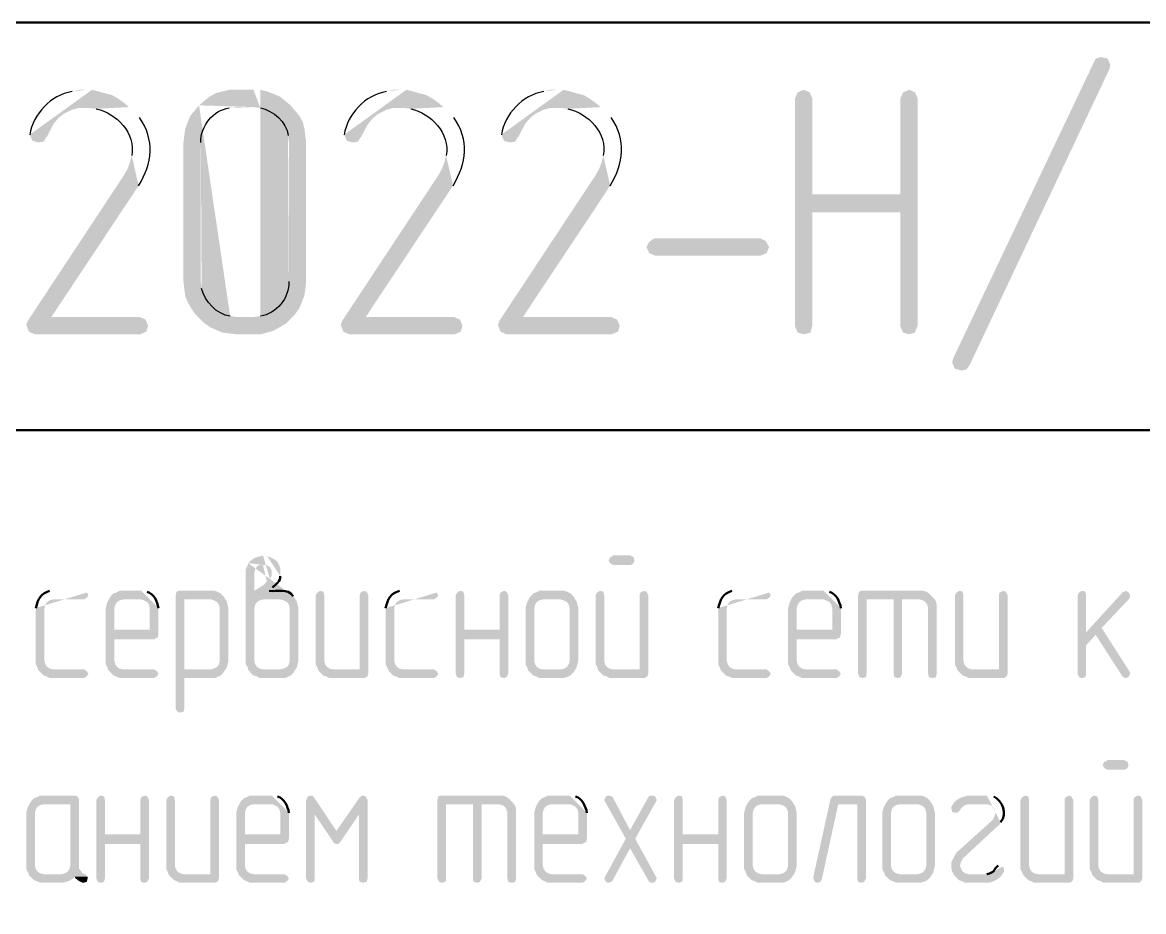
# Model space of a CAD drawing. Header units: millimetres. Extents: x -211 to 10565, y -2293 to 2244.
# Drawn here: x 5360.24 to 5387.71, y 43.22 to 65 of the extents above; entities that cross this region are included whole.
import ezdxf

# ---------------------------------------------------------------- set-up
doc = ezdxf.new("R2010")
doc.units = ezdxf.units.MM
doc.layers.add('PDF _Геометрия', color=7, linetype='Continuous')
doc.layers.add('PDF _Сплошная заливка', color=7, linetype='Continuous')

msp = doc.modelspace()

# ---------------------------------------------------------------- hatches: boundary and pattern name
at = {"layer": 'PDF _Сплошная заливка', "transparency": 33554559}
for points in [[(5386.873, 63.854), (5383.445, 56.596), (5383.361, 56.49), (5383.255, 56.469), (5383.086, 56.511), (5383.022, 56.659), (5383.043, 56.765), (5386.493, 64.023), (5386.535, 64.108), (5386.662, 64.15), (5386.831, 64.108), (5386.895, 63.96)], [(5379.383, 63.346), (5379.235, 63.282), (5379.171, 63.134), (5379.171, 57.548), (5379.235, 57.4), (5379.383, 57.357), (5379.552, 57.4), (5379.552, 57.421), (5379.594, 57.569), (5379.594, 60.341), (5381.753, 60.341), (5379.594, 60.785), (5379.594, 63.134), (5379.531, 63.282)], [(5381.964, 63.346), (5381.816, 63.282), (5381.753, 63.134), (5381.753, 60.785), (5379.594, 60.785), (5381.753, 60.341), (5381.753, 57.548), (5381.816, 57.4), (5381.964, 57.357), (5382.112, 57.4), (5382.112, 57.421), (5382.176, 57.569), (5382.176, 63.134), (5382.112, 63.282)], [(5378.325, 59.283), (5375.743, 59.283), (5375.595, 59.347), (5375.531, 59.495), (5375.595, 59.622), (5375.722, 59.706), (5378.325, 59.706), (5378.452, 59.643), (5378.536, 59.495), (5378.473, 59.347)], [(5375.129, 51.94), (5374.706, 51.94), (5374.706, 51.919), (5374.643, 51.898), (5374.6, 51.813), (5374.643, 51.75), (5374.706, 51.708), (5375.151, 51.708), (5375.214, 51.75), (5375.235, 51.813), (5375.214, 51.898)], [(5362.37, 50.882), (5362.327, 50.798), (5362.306, 50.734), (5362.285, 50.65), (5362.285, 49.274), (5362.327, 49.19), (5362.349, 49.126), (5362.476, 48.999), (5362.539, 48.978), (5362.624, 48.936), (5363.47, 48.936), (5363.534, 48.978), (5363.576, 49.041), (5363.534, 49.105), (5363.47, 49.147), (5362.708, 49.147), (5362.624, 49.168), (5362.56, 49.211), (5362.518, 49.274), (5362.497, 49.359), (5362.497, 49.888), (5363.47, 49.888), (5363.491, 49.909), (5363.555, 49.93), (5363.576, 50.015), (5362.497, 50.121), (5362.497, 50.65), (5362.518, 50.734), (5362.56, 50.798), (5362.624, 50.84), (5362.708, 50.861), (5363.153, 50.861)], [(5364.867, 51.073), (5364.084, 51.073), (5364.02, 51.052), (5363.999, 50.967), (5363.999, 48.174), (5364.041, 48.11), (5364.105, 48.089), (5364.189, 48.11), (5364.211, 48.195), (5364.211, 48.936), (5364.951, 48.936), (5365.015, 48.957), (5365.099, 48.999), (5365.163, 49.063), (5365.205, 49.126), (5364.211, 49.147), (5364.211, 50.861), (5364.867, 50.861), (5365.205, 50.882), (5365.163, 50.946), (5365.099, 51.009), (5365.015, 51.052), (5364.951, 51.073)], [(5365.205, 50.882), (5364.867, 50.861), (5364.93, 50.84), (5365.015, 50.798), (5365.057, 50.734), (5365.078, 50.65), (5365.078, 49.359), (5365.057, 49.274), (5365.015, 49.211), (5364.93, 49.168), (5364.867, 49.147), (5364.211, 49.147), (5365.205, 49.126), (5365.248, 49.19), (5365.29, 49.359), (5365.29, 50.65), (5365.248, 50.819)], [(5366.919, 50.882), (5366.559, 50.861), (5366.644, 50.84), (5366.729, 50.798), (5366.771, 50.734), (5366.792, 50.65), (5366.792, 49.359), (5366.771, 49.274), (5366.729, 49.211), (5366.644, 49.168), (5366.559, 49.147), (5366.136, 49.147), (5365.777, 49.126), (5365.903, 48.999), (5365.988, 48.978), (5366.052, 48.936), (5366.665, 48.936), (5366.729, 48.957), (5366.813, 48.999), (5366.877, 49.063), (5366.962, 49.19), (5367.004, 49.359), (5367.004, 50.65), (5366.962, 50.819)], [(5367.533, 51.073), (5367.469, 51.031), (5367.427, 50.967), (5367.427, 49.274), (5367.469, 49.19), (5367.491, 49.126), (5367.85, 49.147), (5367.766, 49.168), (5367.702, 49.211), (5367.66, 49.274), (5367.639, 49.359), (5367.639, 50.967), (5367.617, 51.052)], [(5368.612, 51.073), (5368.527, 51.031), (5368.506, 50.967), (5368.506, 49.147), (5367.85, 49.147), (5367.491, 49.126), (5367.617, 48.999), (5367.681, 48.978), (5367.766, 48.936), (5368.633, 48.936), (5368.697, 48.978), (5368.718, 49.041), (5368.718, 50.967), (5368.676, 51.052)], [(5370.961, 51.073), (5370.897, 51.031), (5370.855, 50.967), (5370.855, 49.041), (5370.897, 48.957), (5370.961, 48.936), (5371.045, 48.957), (5371.067, 49.041), (5371.067, 49.888), (5371.934, 49.888), (5371.067, 50.121), (5371.067, 50.967), (5371.045, 51.052)], [(5372.04, 51.073), (5371.955, 51.031), (5371.934, 50.967), (5371.934, 50.121), (5371.067, 50.121), (5371.934, 49.888), (5371.934, 49.041), (5371.955, 48.957), (5372.04, 48.936), (5372.103, 48.957), (5372.146, 49.041), (5372.146, 50.967), (5372.103, 51.052)], [(5372.654, 50.882), (5372.611, 50.798), (5372.59, 50.734), (5372.569, 50.65), (5372.569, 49.274), (5372.611, 49.19), (5372.633, 49.126), (5372.992, 49.147), (5372.908, 49.168), (5372.844, 49.211), (5372.802, 49.274), (5372.781, 49.359), (5372.781, 50.65), (5372.802, 50.734), (5372.844, 50.798), (5372.908, 50.84), (5372.992, 50.861), (5373.437, 50.861)], [(5373.437, 51.073), (5372.908, 51.073), (5372.823, 51.031), (5372.759, 51.009), (5372.696, 50.946), (5372.654, 50.882), (5373.437, 50.861), (5373.5, 50.84), (5373.585, 50.798), (5373.627, 50.734), (5373.648, 50.65), (5373.648, 49.359), (5373.627, 49.274), (5373.585, 49.211), (5373.521, 49.168), (5373.437, 49.147), (5372.992, 49.147), (5372.633, 49.126), (5372.759, 48.999), (5372.823, 48.978), (5372.908, 48.936), (5373.5, 48.936), (5373.585, 48.957), (5373.669, 48.999), (5373.733, 49.063), (5373.817, 49.19), (5373.86, 49.359), (5373.86, 50.65), (5373.817, 50.819), (5373.733, 50.946), (5373.669, 51.009), (5373.585, 51.052), (5373.521, 51.073)], [(5374.389, 51.073), (5374.325, 51.031), (5374.283, 50.967), (5374.283, 49.274), (5374.325, 49.211), (5374.347, 49.126), (5374.706, 49.147), (5374.622, 49.168), (5374.558, 49.211), (5374.516, 49.274), (5374.495, 49.359), (5374.495, 50.967), (5374.473, 51.052)], [(5375.468, 51.073), (5375.383, 51.031), (5375.362, 50.967), (5375.362, 49.147), (5374.706, 49.147), (5374.347, 49.126), (5374.473, 48.999), (5374.558, 48.978), (5374.622, 48.936), (5375.489, 48.936), (5375.553, 48.978), (5375.574, 49.041), (5375.574, 50.967), (5375.531, 51.052)], [(5379.086, 50.882), (5379.044, 50.798), (5379.023, 50.734), (5379.002, 50.65), (5379.002, 49.274), (5379.044, 49.19), (5379.065, 49.126), (5379.192, 48.999), (5379.256, 48.978), (5379.34, 48.936), (5380.187, 48.936), (5380.25, 48.978), (5380.293, 49.041), (5380.25, 49.105), (5380.187, 49.147), (5379.425, 49.147), (5379.34, 49.168), (5379.277, 49.211), (5379.235, 49.274), (5379.213, 49.359), (5379.213, 49.888), (5380.187, 49.888), (5380.208, 49.909), (5380.271, 49.93), (5380.293, 50.015), (5379.213, 50.121), (5379.213, 50.65), (5379.235, 50.734), (5379.277, 50.798), (5379.34, 50.84), (5379.425, 50.861), (5379.869, 50.861)], [(5382.218, 51.073), (5380.8, 51.073), (5380.737, 51.052), (5380.716, 50.967), (5380.716, 49.041), (5380.758, 48.957), (5380.822, 48.936), (5380.906, 48.957), (5380.927, 49.041), (5380.927, 50.861), (5382.218, 50.861), (5382.578, 50.882), (5382.451, 51.009), (5382.387, 51.052), (5382.303, 51.073)], [(5381.795, 50.861), (5381.583, 50.861), (5381.583, 49.041), (5381.605, 48.957), (5381.689, 48.936), (5381.753, 48.957), (5381.795, 49.041)], [(5382.578, 50.882), (5382.218, 50.861), (5382.303, 50.84), (5382.366, 50.798), (5382.409, 50.734), (5382.43, 50.65), (5382.43, 49.041), (5382.451, 48.957), (5382.536, 48.936), (5382.62, 48.957), (5382.641, 49.041), (5382.641, 50.734), (5382.62, 50.819)], [(5383.192, 51.073), (5383.128, 51.031), (5383.086, 50.967), (5383.086, 49.274), (5383.128, 49.19), (5383.149, 49.126), (5383.509, 49.147), (5383.424, 49.168), (5383.361, 49.211), (5383.319, 49.274), (5383.297, 49.359), (5383.297, 50.967), (5383.276, 51.052)], [(5384.271, 51.073), (5384.186, 51.031), (5384.165, 50.967), (5384.165, 49.147), (5383.509, 49.147), (5383.149, 49.126), (5383.276, 48.999), (5383.34, 48.978), (5383.424, 48.936), (5384.292, 48.936), (5384.355, 48.978), (5384.377, 49.041), (5384.377, 50.967), (5384.334, 51.052)], [(5386.196, 51.073), (5386.133, 51.031), (5386.091, 50.967), (5386.091, 49.041), (5386.133, 48.957), (5386.196, 48.936), (5386.281, 48.957), (5386.302, 49.041), (5386.302, 49.74), (5386.535, 49.994), (5386.302, 50.057), (5386.302, 50.967), (5386.281, 51.052)], [(5387.276, 51.073), (5387.191, 51.031), (5386.302, 50.057), (5386.535, 49.994), (5387.191, 48.978), (5387.212, 48.957), (5387.276, 48.936), (5387.339, 48.957), (5387.381, 49.041), (5387.36, 49.105), (5386.683, 50.163), (5387.36, 50.882), (5387.381, 50.967), (5387.339, 51.031)], [(5387.233, 46.925), (5386.81, 46.925), (5386.81, 46.904), (5386.747, 46.883), (5386.704, 46.798), (5386.747, 46.735), (5386.81, 46.693), (5387.254, 46.693), (5387.318, 46.735), (5387.339, 46.798), (5387.318, 46.883)], [(5361.523, 46.058), (5360.677, 46.058), (5360.592, 46.016), (5360.529, 45.994), (5360.465, 45.931), (5360.423, 45.867), (5361.417, 45.846), (5361.417, 44.344), (5361.396, 44.259), (5361.354, 44.196), (5361.291, 44.153), (5361.206, 44.132), (5360.762, 44.132), (5361.777, 44.132), (5361.714, 44.153), (5361.671, 44.217), (5361.629, 44.259), (5361.629, 45.973), (5361.587, 46.037)], [(5362.158, 46.058), (5362.095, 46.016), (5362.052, 45.952), (5362.052, 44.026), (5362.095, 43.942), (5362.158, 43.921), (5362.243, 43.942), (5362.264, 44.026), (5362.264, 44.873), (5363.131, 44.873), (5362.264, 45.106), (5362.264, 45.952), (5362.243, 46.037)], [(5363.237, 46.058), (5363.153, 46.016), (5363.131, 45.952), (5363.131, 45.106), (5362.264, 45.106), (5363.131, 44.873), (5363.131, 44.026), (5363.153, 43.942), (5363.237, 43.921), (5363.301, 43.942), (5363.343, 44.026), (5363.343, 45.952), (5363.301, 46.037)], [(5363.872, 46.058), (5363.809, 46.016), (5363.766, 45.952), (5363.766, 44.259), (5363.809, 44.175), (5363.83, 44.111), (5364.189, 44.132), (5364.105, 44.153), (5364.041, 44.196), (5363.999, 44.259), (5363.978, 44.344), (5363.978, 45.952), (5363.957, 46.037)], [(5364.951, 46.058), (5364.867, 46.016), (5364.845, 45.952), (5364.845, 44.132), (5364.189, 44.132), (5363.83, 44.111), (5363.957, 43.984), (5364.02, 43.963), (5364.105, 43.921), (5364.972, 43.921), (5365.036, 43.963), (5365.057, 44.026), (5365.057, 45.952), (5365.015, 46.037)], [(5367.3, 46.058), (5367.237, 46.037), (5367.194, 45.952), (5367.406, 45.592), (5367.85, 44.936), (5367.935, 45.19), (5367.385, 46.016), (5367.342, 46.058)], [(5367.194, 45.952), (5367.194, 44.026), (5367.237, 43.942), (5367.3, 43.921), (5367.385, 43.942), (5367.406, 44.026), (5367.406, 45.592)], [(5368.591, 46.058), (5368.57, 46.058), (5368.506, 46.016), (5367.935, 45.19), (5367.85, 44.936), (5367.871, 44.894), (5367.935, 44.873), (5367.977, 44.873), (5368.041, 44.936), (5368.485, 45.592), (5368.697, 45.952), (5368.654, 46.037)], [(5368.697, 45.952), (5368.485, 45.592), (5368.485, 44.026), (5368.506, 43.942), (5368.591, 43.921), (5368.654, 43.942), (5368.676, 43.942), (5368.697, 44.026)], [(5371.913, 46.058), (5370.495, 46.058), (5370.432, 46.037), (5370.411, 45.952), (5370.411, 44.026), (5370.453, 43.942), (5370.516, 43.921), (5370.601, 43.942), (5370.622, 44.026), (5370.622, 45.846), (5371.913, 45.846), (5372.273, 45.867), (5372.146, 45.994), (5372.082, 46.037), (5371.998, 46.058)], [(5374.6, 46.058), (5374.537, 46.037), (5374.495, 45.952), (5374.516, 45.91), (5375.024, 45), (5375.129, 44.767), (5375.574, 43.984), (5375.595, 43.942), (5375.658, 43.921), (5375.68, 43.921), (5375.743, 43.942), (5375.785, 44.026), (5375.764, 44.069), (5375.256, 45), (5375.129, 45.211), (5374.706, 46.016), (5374.685, 46.037)], [(5375.68, 46.058), (5375.616, 46.058), (5375.574, 46.016), (5375.129, 45.211), (5375.256, 45), (5375.764, 45.91), (5375.785, 45.952), (5375.743, 46.037)], [(5376.314, 46.058), (5376.251, 46.016), (5376.209, 45.952), (5376.209, 44.026), (5376.251, 43.942), (5376.314, 43.921), (5376.399, 43.942), (5376.42, 44.026), (5376.42, 44.873), (5377.288, 44.873), (5376.42, 45.106), (5376.42, 45.952), (5376.399, 46.037)], [(5377.394, 46.058), (5377.309, 46.016), (5377.288, 45.952), (5377.288, 45.106), (5376.42, 45.106), (5377.288, 44.873), (5377.288, 44.026), (5377.309, 43.942), (5377.394, 43.921), (5377.457, 43.942), (5377.499, 44.026), (5377.499, 45.952), (5377.457, 46.037)], [(5378.79, 46.058), (5378.261, 46.058), (5378.177, 46.016), (5378.113, 45.994), (5378.05, 45.931), (5378.007, 45.867), (5378.79, 45.846), (5378.854, 45.825), (5378.938, 45.783), (5378.981, 45.719), (5379.002, 45.635), (5379.002, 44.344), (5378.981, 44.259), (5378.938, 44.196), (5378.875, 44.153), (5378.79, 44.132), (5378.346, 44.132), (5377.986, 44.111), (5378.113, 43.984), (5378.177, 43.963), (5378.261, 43.921), (5378.854, 43.921), (5378.938, 43.942), (5379.023, 43.984), (5379.086, 44.048), (5379.171, 44.175), (5379.213, 44.344), (5379.213, 45.635), (5379.171, 45.804), (5379.086, 45.931), (5379.023, 45.994), (5378.938, 46.037), (5378.875, 46.058)], [(5380.8, 46.058), (5380.144, 46.058), (5380.081, 46.037), (5380.039, 45.973), (5379.615, 44.048), (5379.615, 44.026), (5379.658, 43.942), (5379.721, 43.921), (5379.785, 43.942), (5379.827, 44.005), (5380.229, 45.846), (5380.695, 45.846), (5380.906, 45.952), (5380.906, 45.973), (5380.864, 46.037)], [(5380.906, 45.952), (5380.695, 45.846), (5380.695, 44.026), (5380.716, 43.942), (5380.8, 43.921), (5380.864, 43.942), (5380.906, 44.026)], [(5382.176, 46.058), (5381.647, 46.058), (5381.562, 46.016), (5381.499, 45.994), (5381.435, 45.931), (5381.393, 45.867), (5382.176, 45.846), (5382.239, 45.825), (5382.324, 45.783), (5382.366, 45.719), (5382.387, 45.635), (5382.387, 44.344), (5382.366, 44.259), (5382.324, 44.196), (5382.26, 44.153), (5382.176, 44.132), (5381.731, 44.132), (5381.372, 44.111), (5381.499, 43.984), (5381.562, 43.963), (5381.647, 43.921), (5382.239, 43.921), (5382.324, 43.942), (5382.409, 43.984), (5382.472, 44.048), (5382.557, 44.175), (5382.599, 44.344), (5382.599, 45.635), (5382.557, 45.804), (5382.472, 45.931), (5382.409, 45.994), (5382.324, 46.037), (5382.26, 46.058)], [(5384.8, 46.058), (5384.736, 46.016), (5384.694, 45.952), (5384.694, 44.259), (5384.736, 44.175), (5384.757, 44.111), (5385.117, 44.132), (5385.033, 44.153), (5384.969, 44.196), (5384.927, 44.259), (5384.906, 44.344), (5384.906, 45.952), (5384.884, 46.037)], [(5385.879, 46.058), (5385.794, 46.016), (5385.773, 45.952), (5385.773, 44.132), (5385.117, 44.132), (5384.757, 44.111), (5384.884, 43.984), (5384.948, 43.963), (5385.033, 43.921), (5385.9, 43.921), (5385.964, 43.963), (5385.985, 44.026), (5385.985, 45.952), (5385.942, 46.037)], [(5386.493, 46.058), (5386.429, 46.016), (5386.387, 45.952), (5386.387, 44.259), (5386.429, 44.196), (5386.45, 44.111), (5386.81, 44.132), (5386.725, 44.153), (5386.662, 44.196), (5386.62, 44.259), (5386.598, 44.344), (5386.598, 45.952), (5386.577, 46.037)], [(5387.572, 46.058), (5387.487, 46.016), (5387.466, 45.952), (5387.466, 44.132), (5386.81, 44.132), (5386.45, 44.111), (5386.577, 43.984), (5386.662, 43.963), (5386.725, 43.921), (5387.593, 43.921), (5387.656, 43.963), (5387.678, 44.026), (5387.678, 45.952), (5387.635, 46.037)], [(5360.423, 45.867), (5360.381, 45.783), (5360.359, 45.719), (5360.338, 45.635), (5360.338, 44.259), (5360.381, 44.175), (5360.402, 44.111), (5360.529, 43.984), (5360.592, 43.963), (5360.677, 43.921), (5361.227, 43.921), (5361.312, 43.942), (5361.375, 43.963), (5361.46, 44.005), (5361.523, 44.069), (5361.841, 44.069), (5361.777, 44.132), (5360.762, 44.132), (5360.677, 44.153), (5360.613, 44.196), (5360.571, 44.259), (5360.55, 44.344), (5360.55, 45.635), (5360.571, 45.719), (5360.613, 45.783), (5360.677, 45.825), (5360.762, 45.846), (5361.417, 45.846)], [(5365.565, 45.867), (5365.523, 45.783), (5365.501, 45.719), (5365.48, 45.635), (5365.48, 44.259), (5365.523, 44.175), (5365.544, 44.111), (5365.671, 43.984), (5365.734, 43.963), (5365.819, 43.921), (5366.665, 43.921), (5366.729, 43.963), (5366.771, 44.026), (5366.729, 44.09), (5366.665, 44.132), (5365.903, 44.132), (5365.819, 44.153), (5365.755, 44.196), (5365.713, 44.259), (5365.692, 44.344), (5365.692, 44.873), (5366.665, 44.873), (5366.686, 44.894), (5366.75, 44.915), (5366.771, 45), (5365.692, 45.106), (5365.692, 45.635), (5365.713, 45.719), (5365.755, 45.783), (5365.819, 45.825), (5365.903, 45.846), (5366.348, 45.846)], [(5371.49, 45.846), (5371.278, 45.846), (5371.278, 44.026), (5371.299, 43.942), (5371.384, 43.921), (5371.448, 43.942), (5371.49, 44.026)], [(5372.273, 45.867), (5371.913, 45.846), (5371.998, 45.825), (5372.061, 45.783), (5372.103, 45.719), (5372.125, 45.635), (5372.125, 44.026), (5372.146, 43.942), (5372.23, 43.921), (5372.315, 43.942), (5372.336, 44.026), (5372.336, 45.719), (5372.315, 45.804)], [(5372.865, 45.867), (5372.823, 45.783), (5372.802, 45.719), (5372.781, 45.635), (5372.781, 44.259), (5372.823, 44.175), (5372.844, 44.111), (5372.971, 43.984), (5373.035, 43.963), (5373.119, 43.921), (5373.966, 43.921), (5374.029, 43.963), (5374.071, 44.026), (5374.029, 44.09), (5373.966, 44.132), (5373.204, 44.132), (5373.119, 44.153), (5373.056, 44.196), (5373.013, 44.259), (5372.992, 44.344), (5372.992, 44.873), (5373.966, 44.873), (5373.987, 44.894), (5374.05, 44.915), (5374.071, 45), (5372.992, 45.106), (5372.992, 45.635), (5373.013, 45.719), (5373.056, 45.783), (5373.119, 45.825), (5373.204, 45.846), (5373.648, 45.846)], [(5378.007, 45.867), (5377.965, 45.783), (5377.944, 45.719), (5377.923, 45.635), (5377.923, 44.259), (5377.965, 44.175), (5377.986, 44.111), (5378.346, 44.132), (5378.261, 44.153), (5378.198, 44.196), (5378.155, 44.259), (5378.134, 44.344), (5378.134, 45.635), (5378.155, 45.719), (5378.198, 45.783), (5378.261, 45.825), (5378.346, 45.846), (5378.79, 45.846)], [(5381.393, 45.867), (5381.351, 45.783), (5381.329, 45.719), (5381.308, 45.635), (5381.308, 44.259), (5381.351, 44.175), (5381.372, 44.111), (5381.731, 44.132), (5381.647, 44.153), (5381.583, 44.196), (5381.541, 44.259), (5381.52, 44.344), (5381.52, 45.635), (5381.541, 45.719), (5381.583, 45.783), (5381.647, 45.825), (5381.731, 45.846), (5382.176, 45.846)], [(5383.043, 45.846), (5383.001, 45.783), (5383.001, 45.74), (5383.022, 45.656), (5383.107, 45.635), (5383.149, 45.635), (5383.213, 45.698), (5383.234, 45.74), (5383.297, 45.804), (5383.34, 45.825), (5383.424, 45.846), (5383.869, 45.846)], [(5375.024, 45), (5374.516, 44.069), (5374.495, 44.026), (5374.537, 43.942), (5374.6, 43.921), (5374.664, 43.942), (5374.706, 43.984), (5375.129, 44.767)], [(5361.841, 44.069), (5361.523, 44.069), (5361.544, 44.026), (5361.608, 43.984), (5361.629, 43.963), (5361.714, 43.921), (5361.735, 43.921), (5361.82, 43.942), (5361.841, 44.026)]]:
    msp.add_hatch(color=256, dxfattribs=at).paths.add_polyline_path(points)
h = msp.add_hatch(color=256, dxfattribs=at)
h.paths.add_polyline_path([(5361.777, 63.346), (5361.629, 63.346), (5361.46, 63.304)], flags=0)
h.paths.add_polyline_path([(5360.423, 62.246), (5360.486, 62.097), (5360.635, 62.055), (5360.762, 62.076), (5360.825, 62.182), (5360.846, 62.203), (5360.931, 62.373), (5361.015, 62.521), (5361.121, 62.648), (5361.248, 62.753), (5361.291, 62.775), (5361.46, 62.859), (5361.629, 62.902), (5361.798, 62.902), (5362.856, 62.923), (5362.729, 63.028), (5362.581, 63.134), (5362.433, 63.219), (5362.264, 63.261), (5362.116, 63.304), (5361.946, 63.346)], flags=0)
h = msp.add_hatch(color=256, dxfattribs=at)
h.paths.add_polyline_path([(5365.903, 63.346), (5365.311, 63.346), (5365.142, 63.304), (5364.972, 63.261), (5364.824, 63.177), (5364.57, 62.965), (5365.903, 62.923), (5366.073, 62.902)], flags=0)
h.paths.add_polyline_path([(5366.75, 62.224), (5366.771, 62.055), (5366.771, 58.648)], flags=0)
h.paths.add_polyline_path([(5366.073, 57.802), (5365.903, 57.781), (5365.48, 57.781), (5366.813, 57.738), (5366.919, 57.844), (5367.025, 57.992), (5367.088, 58.14), (5367.152, 58.31), (5367.173, 58.458), (5367.194, 58.648), (5367.194, 62.055), (5367.152, 62.394), (5367.11, 62.563), (5367.025, 62.711), (5366.813, 62.965), (5366.559, 63.177), (5366.411, 63.24), (5366.242, 63.304), (5366.073, 63.346)], flags=0)
h = msp.add_hatch(color=256, dxfattribs=at)
h.paths.add_polyline_path([(5369.48, 63.346), (5369.331, 63.346), (5369.162, 63.304)], flags=0)
h.paths.add_polyline_path([(5368.125, 62.246), (5368.189, 62.097), (5368.337, 62.055), (5368.464, 62.076), (5368.527, 62.182), (5368.549, 62.203), (5368.633, 62.373), (5368.718, 62.521), (5368.824, 62.648), (5368.951, 62.753), (5369.162, 62.859), (5369.331, 62.902), (5369.501, 62.902), (5370.559, 62.923), (5370.432, 63.028), (5370.284, 63.134), (5370.136, 63.219), (5369.966, 63.261), (5369.818, 63.304), (5369.649, 63.346)], flags=0)
h = msp.add_hatch(color=256, dxfattribs=at)
h.paths.add_polyline_path([(5373.331, 63.346), (5373.183, 63.346), (5373.013, 63.304)], flags=0)
h.paths.add_polyline_path([(5371.977, 62.246), (5372.04, 62.097), (5372.188, 62.055), (5372.315, 62.076), (5372.379, 62.182), (5372.4, 62.203), (5372.484, 62.373), (5372.569, 62.521), (5372.675, 62.648), (5372.802, 62.753), (5373.013, 62.859), (5373.183, 62.902), (5373.352, 62.902), (5374.41, 62.923), (5374.283, 63.028), (5374.135, 63.134), (5373.987, 63.219), (5373.817, 63.261), (5373.669, 63.304), (5373.5, 63.346)], flags=0)
h = msp.add_hatch(color=256, dxfattribs=at)
h.paths.add_polyline_path([(5362.856, 62.923), (5361.798, 62.902), (5361.883, 62.902), (5362.052, 62.88)], flags=0)
h.paths.add_polyline_path([(5362.92, 61.738), (5362.878, 61.568), (5362.814, 61.399), (5362.729, 61.251), (5360.381, 57.696), (5360.338, 57.59), (5360.402, 57.421), (5360.55, 57.357), (5363.131, 57.357), (5363.28, 57.421), (5363.322, 57.569), (5363.258, 57.717), (5363.11, 57.781), (5360.952, 57.781), (5363.089, 60.997)], flags=0)
h.paths.add_polyline_path([(5363.11, 62.669), (5363.005, 62.796)], flags=0)
h = msp.add_hatch(color=256, dxfattribs=at)
h.paths.add_polyline_path([(5364.57, 62.965), (5364.359, 62.711), (5364.295, 62.563), (5364.232, 62.394), (5364.211, 62.246), (5364.189, 62.055), (5364.189, 58.648), (5364.211, 58.458), (5364.232, 58.289), (5364.295, 58.14), (5364.38, 57.992), (5364.465, 57.865), (5364.697, 57.633), (5364.845, 57.527), (5365.142, 57.4), (5365.311, 57.379), (5365.48, 57.357), (5366.073, 57.357), (5366.242, 57.4), (5366.39, 57.442), (5366.686, 57.611), (5366.813, 57.738), (5365.48, 57.781), (5365.332, 57.802)], flags=0)
h.paths.add_polyline_path([(5364.634, 58.479), (5364.613, 58.648), (5364.613, 62.055)], flags=0)
h.paths.add_polyline_path([(5365.311, 62.902), (5365.48, 62.923), (5365.903, 62.923)], flags=0)
h = msp.add_hatch(color=256, dxfattribs=at)
h.paths.add_polyline_path([(5370.559, 62.923), (5369.501, 62.902), (5369.585, 62.902), (5369.755, 62.88)], flags=0)
h.paths.add_polyline_path([(5370.622, 61.738), (5370.58, 61.568), (5370.516, 61.399), (5370.432, 61.251), (5368.083, 57.696), (5368.041, 57.59), (5368.104, 57.421), (5368.252, 57.357), (5370.834, 57.357), (5370.982, 57.421), (5371.024, 57.569), (5370.961, 57.717), (5370.813, 57.781), (5368.654, 57.781), (5370.792, 60.997)], flags=0)
h.paths.add_polyline_path([(5370.813, 62.669), (5370.707, 62.796)], flags=0)
h = msp.add_hatch(color=256, dxfattribs=at)
h.paths.add_polyline_path([(5374.41, 62.923), (5373.352, 62.902), (5373.437, 62.902), (5373.606, 62.88)], flags=0)
h.paths.add_polyline_path([(5374.473, 61.738), (5374.431, 61.568), (5374.368, 61.399), (5374.283, 61.251), (5371.934, 57.696), (5371.892, 57.59), (5371.955, 57.421), (5372.103, 57.357), (5374.685, 57.357), (5374.833, 57.421), (5374.876, 57.569), (5374.812, 57.717), (5374.664, 57.781), (5372.506, 57.781), (5374.643, 60.997)], flags=0)
h.paths.add_polyline_path([(5374.664, 62.669), (5374.558, 62.796)], flags=0)
h = msp.add_hatch(color=256, dxfattribs=at)
h.paths.add_polyline_path([(5366.136, 51.94), (5366.073, 51.919), (5365.988, 51.898), (5365.925, 51.877), (5365.84, 51.813), (5365.777, 51.75), (5366.136, 51.708), (5366.221, 51.708), (5366.284, 51.665), (5366.306, 51.665), (5366.348, 51.581), (5366.348, 51.433), (5366.306, 51.369), (5366.284, 51.348), (5366.157, 51.221), (5366.094, 51.179), (5365.925, 51.073), (5366.284, 51.073), (5366.369, 51.157)], flags=0)
h.paths.add_polyline_path([(5366.559, 51.433), (5366.559, 51.623), (5366.538, 51.687), (5366.496, 51.771), (5366.433, 51.835), (5366.306, 51.898), (5366.242, 51.919)], flags=0)
h = msp.add_hatch(color=256, dxfattribs=at)
h.paths.add_polyline_path([(5365.777, 51.75), (5365.755, 51.687), (5365.713, 51.602), (5365.713, 49.274), (5365.755, 49.211), (5365.777, 49.126), (5366.136, 49.147), (5366.052, 49.168), (5365.988, 49.211), (5365.946, 49.274), (5365.925, 49.359), (5365.925, 50.65), (5365.946, 50.734), (5365.988, 50.798), (5366.052, 50.84), (5366.136, 50.861), (5366.559, 50.861), (5366.919, 50.882), (5366.877, 50.946)], flags=0)
h.paths.add_polyline_path([(5366.284, 51.073), (5365.925, 51.073), (5365.925, 51.517), (5365.946, 51.602), (5365.988, 51.665), (5366.052, 51.708), (5366.136, 51.708)], flags=0)
h = msp.add_hatch(color=256, dxfattribs=at)
h.paths.add_polyline_path([(5361.756, 51.073), (5360.91, 51.073)], flags=0)
h.paths.add_polyline_path([(5360.571, 50.65), (5360.571, 49.274), (5360.613, 49.19), (5360.635, 49.126), (5360.762, 48.999), (5360.825, 48.978), (5360.91, 48.936), (5361.756, 48.936), (5361.82, 48.978), (5361.862, 49.041), (5361.82, 49.105), (5361.756, 49.147), (5360.994, 49.147), (5360.91, 49.168), (5360.846, 49.211), (5360.804, 49.274), (5360.783, 49.359), (5360.783, 50.65), (5360.804, 50.734), (5360.846, 50.798), (5360.91, 50.84), (5360.994, 50.861), (5361.756, 50.861), (5361.82, 50.904), (5361.862, 50.967), (5361.82, 51.031)], flags=0)
h = msp.add_hatch(color=256, dxfattribs=at)
h.paths.add_polyline_path([(5363.153, 51.073), (5362.624, 51.073), (5362.539, 51.031), (5362.476, 51.009), (5362.412, 50.946), (5362.37, 50.882), (5363.153, 50.861), (5363.216, 50.84), (5363.301, 50.798), (5363.343, 50.734), (5363.364, 50.65), (5363.364, 50.121), (5362.497, 50.121), (5363.576, 50.015), (5363.576, 50.65)], flags=0)
h.paths.add_polyline_path([(5363.301, 51.052), (5363.237, 51.073)], flags=0)
h = msp.add_hatch(color=256, dxfattribs=at)
h.paths.add_polyline_path([(5370.326, 51.073), (5369.48, 51.073)], flags=0)
h.paths.add_polyline_path([(5369.141, 50.65), (5369.141, 49.274), (5369.183, 49.19), (5369.205, 49.126), (5369.331, 48.999), (5369.395, 48.978), (5369.48, 48.936), (5370.326, 48.936), (5370.39, 48.978), (5370.432, 49.041), (5370.39, 49.105), (5370.326, 49.147), (5369.564, 49.147), (5369.48, 49.168), (5369.416, 49.211), (5369.374, 49.274), (5369.353, 49.359), (5369.353, 50.65), (5369.374, 50.734), (5369.416, 50.798), (5369.48, 50.84), (5369.564, 50.861), (5370.326, 50.861), (5370.39, 50.904), (5370.432, 50.967), (5370.39, 51.031)], flags=0)
h = msp.add_hatch(color=256, dxfattribs=at)
h.paths.add_polyline_path([(5378.473, 51.073), (5377.626, 51.073)], flags=0)
h.paths.add_polyline_path([(5377.288, 50.65), (5377.288, 49.274), (5377.33, 49.19), (5377.351, 49.126), (5377.478, 48.999), (5377.542, 48.978), (5377.626, 48.936), (5378.473, 48.936), (5378.536, 48.978), (5378.579, 49.041), (5378.536, 49.105), (5378.473, 49.147), (5377.711, 49.147), (5377.626, 49.168), (5377.563, 49.211), (5377.521, 49.274), (5377.499, 49.359), (5377.499, 50.65), (5377.521, 50.734), (5377.563, 50.798), (5377.626, 50.84), (5377.711, 50.861), (5378.473, 50.861), (5378.536, 50.904), (5378.579, 50.967), (5378.536, 51.031)], flags=0)
h = msp.add_hatch(color=256, dxfattribs=at)
h.paths.add_polyline_path([(5379.869, 51.073), (5379.34, 51.073), (5379.256, 51.031), (5379.192, 51.009), (5379.129, 50.946), (5379.086, 50.882), (5379.869, 50.861), (5379.933, 50.84), (5380.017, 50.798), (5380.06, 50.734), (5380.081, 50.65), (5380.081, 50.121), (5379.213, 50.121), (5380.293, 50.015), (5380.293, 50.65)], flags=0)
h.paths.add_polyline_path([(5380.017, 51.052), (5379.954, 51.073)], flags=0)
h = msp.add_hatch(color=256, dxfattribs=at)
h.paths.add_polyline_path([(5366.348, 46.058), (5365.819, 46.058), (5365.734, 46.016), (5365.671, 45.994), (5365.607, 45.931), (5365.565, 45.867), (5366.348, 45.846), (5366.411, 45.825), (5366.496, 45.783), (5366.538, 45.719), (5366.559, 45.635), (5366.559, 45.106), (5365.692, 45.106), (5366.771, 45), (5366.771, 45.635)], flags=0)
h.paths.add_polyline_path([(5366.496, 46.037), (5366.433, 46.058)], flags=0)
h = msp.add_hatch(color=256, dxfattribs=at)
h.paths.add_polyline_path([(5373.648, 46.058), (5373.119, 46.058), (5373.035, 46.016), (5372.971, 45.994), (5372.908, 45.931), (5372.865, 45.867), (5373.648, 45.846), (5373.712, 45.825), (5373.796, 45.783), (5373.839, 45.719), (5373.86, 45.635), (5373.86, 45.106), (5372.992, 45.106), (5374.071, 45), (5374.071, 45.635)], flags=0)
h.paths.add_polyline_path([(5373.796, 46.037), (5373.733, 46.058)], flags=0)
h = msp.add_hatch(color=256, dxfattribs=at)
h.paths.add_polyline_path([(5383.869, 46.058), (5383.403, 46.058), (5383.34, 46.037), (5383.255, 46.016), (5383.17, 45.973), (5383.086, 45.91), (5383.043, 45.846), (5383.869, 45.846), (5383.953, 45.825), (5384.017, 45.783), (5384.059, 45.719), (5384.08, 45.635), (5384.059, 45.55), (5384.017, 45.465), (5383.128, 44.661), (5383.086, 44.598), (5383.001, 44.428), (5383.001, 44.28), (5383.022, 44.196), (5383.065, 44.111), (5383.192, 43.984), (5383.255, 43.963), (5383.34, 43.921), (5383.911, 43.921), (5383.996, 43.942), (5384.123, 44.005), (5384.207, 44.069), (5384.25, 44.132), (5383.424, 44.132), (5383.34, 44.153), (5383.276, 44.196), (5383.234, 44.28), (5383.213, 44.344), (5383.234, 44.428), (5383.276, 44.513), (5384.144, 45.317), (5384.165, 45.317), (5384.207, 45.402)], flags=0)
h.paths.add_polyline_path([(5384.038, 46.037), (5383.953, 46.058)], flags=0)
h = msp.add_hatch(color=256, dxfattribs=at)
h.paths.add_polyline_path([(5384.186, 44.344), (5384.144, 44.344)], flags=0)
h.paths.add_polyline_path([(5383.869, 44.132), (5383.424, 44.132), (5384.25, 44.132), (5384.292, 44.196), (5384.292, 44.238), (5384.271, 44.323)], flags=0)

# ---------------------------------------------------------------- linework, layer by layer
at = {"layer": 'PDF _Геометрия', "lineweight": 50}
msp.add_lwpolyline([(5255.277, 10.022), (5255.277, 64.996), (5440.219, 64.996), (5440.219, 10.022)], close=True, dxfattribs=at)
msp.add_lwpolyline([(5320.26, 55.009), (5440.219, 55.009)], dxfattribs=at)
at = {"layer": 'PDF _Геометрия', "lineweight": 25}
for points in [[(5361.46, 63.304), (5360.939, 63.212), (5360.504, 62.758), (5360.423, 62.246)], [(5369.162, 63.304), (5368.641, 63.212), (5368.207, 62.758), (5368.125, 62.246)], [(5373.013, 63.304), (5372.492, 63.212), (5372.058, 62.758), (5371.977, 62.246)], [(5364.613, 62.055), (5364.61, 62.464), (5364.913, 62.844), (5365.311, 62.902)], [(5366.073, 62.902), (5366.381, 62.841), (5366.72, 62.557), (5366.75, 62.224)], [(5362.052, 62.88), (5362.544, 62.784), (5363.033, 62.265), (5362.92, 61.738)], [(5363.089, 60.997), (5363.424, 61.55), (5363.494, 62.113), (5363.11, 62.669)], [(5369.755, 62.88), (5370.246, 62.784), (5370.735, 62.265), (5370.622, 61.738)], [(5370.792, 60.997), (5371.126, 61.55), (5371.197, 62.113), (5370.813, 62.669)], [(5373.606, 62.88), (5374.098, 62.784), (5374.587, 62.265), (5374.473, 61.738)], [(5374.643, 60.997), (5374.977, 61.55), (5375.048, 62.113), (5374.664, 62.669)], [(5366.771, 58.648), (5366.787, 58.255), (5366.463, 57.852), (5366.073, 57.802)], [(5365.332, 57.802), (5364.995, 57.838), (5364.716, 58.164), (5364.634, 58.479)]]:
    msp.add_open_spline(points, degree=3, dxfattribs=at)
at = {"layer": 'PDF _Геометрия', "lineweight": 50}
for points in [[(5366.369, 51.157), (5366.446, 51.232), (5366.578, 51.307), (5366.559, 51.433)], [(5366.877, 50.946), (5366.725, 51.146), (5366.496, 51.046), (5366.284, 51.073)], [(5360.91, 51.073), (5360.678, 50.991), (5360.63, 50.883), (5360.571, 50.65)], [(5363.576, 50.65), (5363.55, 50.812), (5363.467, 50.992), (5363.301, 51.052)], [(5369.48, 51.073), (5369.248, 50.991), (5369.2, 50.883), (5369.141, 50.65)], [(5377.626, 51.073), (5377.394, 50.991), (5377.346, 50.883), (5377.288, 50.65)], [(5380.293, 50.65), (5380.267, 50.812), (5380.184, 50.992), (5380.017, 51.052)], [(5366.771, 45.635), (5366.746, 45.797), (5366.662, 45.977), (5366.496, 46.037)], [(5374.071, 45.635), (5374.046, 45.797), (5373.962, 45.977), (5373.796, 46.037)], [(5384.207, 45.402), (5384.377, 45.616), (5384.262, 45.917), (5384.038, 46.037)], [(5384.144, 44.344), (5384.011, 44.224), (5384.085, 44.184), (5383.869, 44.132)]]:
    msp.add_open_spline(points, degree=3, dxfattribs=at)

doc.saveas('drawing.dxf')
